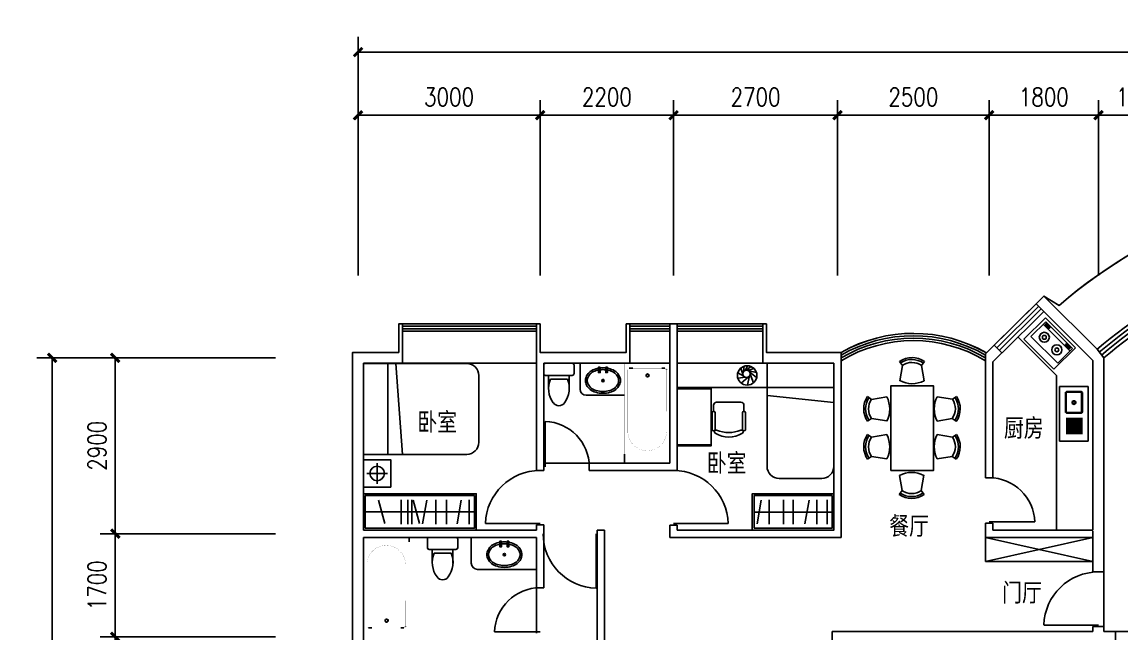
# Model space of a CAD drawing. Header units: millimetres. Extents: x 1064 to 41394, y 719 to 38162.
# Drawn here: x 1064 to 19189, y 28088 to 38162 of the extents above; entities that cross this region are included whole.
import ezdxf
from ezdxf.enums import TextEntityAlignment as Align

# ---------------------------------------------------------------- set-up
doc = ezdxf.new("R2010")
doc.units = ezdxf.units.MM
doc.linetypes.add('HIDDEN', pattern=[0.375, 0.25, -0.125])
for name, color, linetype in [('GROUND', 2, 'Continuous'), ('JJ', 6, 'Continuous'), ('PUB_DIM', 3, 'Continuous'), ('TEXT', 7, 'Continuous'), ('TOILET', 7, 'Continuous'), ('WALL', 4, 'Continuous'), ('WC', 10, 'Continuous'), ('WINDOW', 5, 'Continuous'), ('WINDOW_TEXT', 7, 'Continuous'), ('轮廓线', 240, 'Continuous')]:
    doc.layers.add(name, color=color, linetype=linetype)
doc.styles.add('-黑体', font='simhei.ttf')
doc.styles.add('DIM_FONT', font='SIMPLEX.shx', dxfattribs={"width": 0.8})
doc.styles.add('SIMPLEX', font='SIMPLEX.SHX')
doc.styles.get("Standard").update_dxf_attribs({"font": 'arial.ttf'})
doc.dimstyles.new('DIMN', dxfattribs={"dimtxt": 300, "dimasz": 1, "dimexe": 250, "dimexo": 300, "dimgap": 150, "dimtad": 1, "dimdec": 0, "dimdsep": 46, "dimtxsty": 'DIM_FONT', "dimblk": '_DIMX', "dimblk1": 'ARCHTICK', "dimblk2": 'ARCHTICK', "dimcen": 0.1, "dimclrt": 7, "dimadec": 0, "dimazin": 0, "dimtfac": 1, "dimtdec": 0, "dimtix": 1, "dimtmove": 2, "dimatfit": 3, "dimldrblk": '_DIMX', "dimfxl": 1, "dimtolj": 1, "dimtzin": 0, "dimarcsym": 0})

# ---------------------------------------------------------------- blocks, each defined once
blk = doc.blocks.new('_ARCHTICK')
at = {"color": 0, "linetype": 'ByBlock', "const_width": 0.15}
blk.add_lwpolyline([(-0.5, -0.5), (0.5, 0.5)], dxfattribs=at)
blk = doc.blocks.new('_DIMX')
at = {"const_width": 50}
blk.add_lwpolyline([(-70, -70), (70, 70)], dxfattribs=at)
blk = doc.blocks.new('*D100')
at = {"layer": 'DEFPOINTS', "color": 0, "transparency": 16777216}
for p in [(1561, 32625), (5542, 32625), (5542, 15025)]:
    blk.add_point(p, dxfattribs=at)
at = {"layer": 'PUB_DIM', "color": 0, "lineweight": -2, "transparency": 16777216}
for p, q in [((5242, 32625), (1311, 32625)), ((1561, 15026), (1561, 32624)), ((5242, 15025), (1311, 15025))]:
    blk.add_line(p, q, dxfattribs=at)
for p, rotation in [((1561, 32625), 90), ((1561, 15025), 270)]:
    blk.add_blockref('_DIMX', p, dxfattribs=dict(at, rotation=rotation))
at = {"layer": 'PUB_DIM', "color": 7, "transparency": 16777216, "insert": (1261, 23825), "char_height": 300, "attachment_point": 5, "rotation": 90, "style": 'DIM_FONT'}
blk.add_mtext('\\A1;17600', dxfattribs=at)
blk = doc.blocks.new('M_E4')
for p, q in [((670, -80), (670, -137)), ((670, -86), (670, -97)), ((670, -663), (670, -614))]:
    blk.add_line(p, q)
at = {"const_width": 1.5}
for points in [[(-750, -750), (-750, 0)], [(-750, 0), (750, 0)], [(750, 0), (750, -750)], [(608, -56), (640, -56)], [(670, -90), (670, -656)], [(670, -663), (670, -655)], [(750, -750), (-750, -750)]]:
    blk.add_lwpolyline(points, dxfattribs=at)
for points in [[(-399, -56, 0.930688), (-388, -693, 0.930688)], [(670, -86, 0.414214), (640, -56, 0.414214)], [(670, -90, 0.041784), (670, -85, 0.412615)], [(640, -693, 0.414214), (670, -663, 0.414214)]]:
    blk.add_lwpolyline(points, format="xyb", dxfattribs=at)
at = {"const_width": 1.5, "flags": 128}
for points in [[(-399, -56), (608, -56)], [(-399, -694), (645, -692)]]:
    blk.add_lwpolyline(points, dxfattribs=at)
for radius in [25, 23]:
    blk.add_circle((550, -381), radius)
blk.add_arc((640, -663), 30, 270, 280.176)
at = {"width": 0.8, "flags": 9}
for tag in ['XSIZE', 'YSIZE']:
    blk.add_attdef(tag, (0, 0), '', height=0.5, dxfattribs=at)
blk = doc.blocks.new('M_A2ZXL')
blk.add_line((-0.472, 0), (-0.472, -1))
blk.add_arc((-0.5, 0), 1, 271.6231, 0)
blk = doc.blocks.new('M_E24TTP')
at = {"layer": 'TOILET', "color": 7}
for p, q in [((-170, 200), (-170, 430)), ((170, 200), (170, 430)), ((-220, 200), (220, 200)), ((-140, 260), (140, 260)), ((-250, 30), (-250, 170)), ((220, 0), (-220, 0)), ((250, 170), (250, 30))]:
    blk.add_line(p, q, dxfattribs=at)
for centre, radius, start, end in [((227, 413), 398, 143.3619, 202.5495), ((0, 590), 110, 33.4509, 146.5491), ((-227, 413), 398, 337.4505, 36.6381), ((-220, 170), 30, 90, 180), ((220, 170), 30, 0, 90), ((-220, 30), 30, 180, 270), ((220, 30), 30, 270, 0)]:
    blk.add_arc(centre, radius, start, end, dxfattribs=at)
at = {"style": 'DIM_FONT', "width": 0.8, "flags": 9}
for tag in ['XSIZE', 'YSIZE']:
    blk.add_attdef(tag, (0, 0), '', height=0.5, dxfattribs=at)
blk = doc.blocks.new('_E6GUL')
at = {"layer": 'WC'}
for points in [[(-0.75, 2.03, 0.026429), (-1.19, 1.93, 0.082314), (-2.12, 1.48, 0.114383), (-2.69, 0.76, 0.13438), (-2.9, 0, 0.13438), (-2.69, -0.76, 0.114383), (-2.12, -1.48, 0.082314), (-1.19, -1.93, 0.07067), (0, -2.1, 0.07067), (1.19, -1.93, 0.082314), (2.12, -1.48, 0.114383), (2.69, -0.76, 0.13438), (2.9, 0, 0.137198)], [(0.45, 2.08, 0.026396), (0, 2.1, 0.026396), (-0.45, 2.08, 0.082314)], [(2.9, 0, 0.13438), (2.69, 0.76, 0.114383), (2.12, 1.48, 0.082314), (1.19, 1.93, 0.026429), (0.75, 2.03, 0.027051)], [(-0.75, 1.73, 0.023054), (-1.11, 1.64, 0.082314), (-1.95, 1.24, 0.115519), (-2.43, 0.61, 0.13438), (-2.6, 0, 0.13438), (-2.43, -0.61, 0.115519), (-1.95, -1.24, 0.082314), (-1.11, -1.64, 0.07067), (0, -1.8, 0.07067), (1.11, -1.64, 0.082314), (1.95, -1.24, 0.115519), (2.43, -0.61, 0.13438), (2.6, 0, 0.137558)], [(0.45, 1.77, 0.028399), (0, 1.8, 0.028399), (-0.45, 1.77, 0.082314)], [(2.6, 0, 0.13438), (2.43, 0.61, 0.115519), (1.95, 1.24, 0.082314), (1.11, 1.64, 0.023054), (0.75, 1.73, 0.029229)]]:
    blk.add_lwpolyline(points, format="xyb", dxfattribs=at)
for points in [[(-0.45, 2.2), (-0.75, 2.2), (-0.75, 1.3), (-0.45, 1.3)], [(0.75, 2.2), (0.45, 2.2), (0.45, 1.3), (0.75, 1.3)]]:
    blk.add_lwpolyline(points, close=True, dxfattribs=at)
for radius in [0.2, 0.1]:
    blk.add_circle((0, 0), radius, dxfattribs=at)
at = {"style": 'DIM_FONT', "width": 0.8, "flags": 9}
for tag in ['YSIZE', 'XSIZE']:
    blk.add_attdef(tag, (0, 0), '', height=0.5, dxfattribs=at)
blk = doc.blocks.new('_C18POR')
at = {"layer": 'JJ'}
for p, q in [((0, 0), (0, 1500)), ((0, 1500), (1700, 1500)), ((400, 0), (400, 1500)), ((533, 1500), (644, 0)), ((1900, 200), (1900, 1300)), ((0, 0), (1700, 0))]:
    blk.add_line(p, q, dxfattribs=at)
for centre, start, end in [((1700, 1300), 0, 90), ((1700, 200), 270, 0)]:
    blk.add_arc(centre, 200, start, end, dxfattribs=at)
at = {"style": 'DIM_FONT', "width": 0.8, "flags": 9}
for tag in ['XSIZE', 'YSIZE']:
    blk.add_attdef(tag, (0, 0), '', height=0.5, dxfattribs=at)
blk = doc.blocks.new('_C4CHW')
at = {"layer": 'JJ'}
blk.add_blockref('_C18POR', (0, 0), dxfattribs=at)
at = {"style": 'DIM_FONT', "width": 0.8, "flags": 9}
for tag in ['XSIZE', 'YSIZE']:
    blk.add_attdef(tag, (0, 0), '', height=0.5, dxfattribs=at)
blk = doc.blocks.new('_C4COF')
at = {"layer": 'WALL'}
blk.add_blockref('_C4CHW', (0, 0), dxfattribs=at)
at = {"style": 'DIM_FONT', "width": 0.8, "flags": 9}
for tag in ['XSIZE', 'YSIZE']:
    blk.add_attdef(tag, (0, 0), '', height=0.5, dxfattribs=at)
blk = doc.blocks.new('_C2GBH')
at = {"layer": 'JJ'}
for p, q in [((-225, -55), (-225, -395)), ((-395, -225), (-55, -225))]:
    blk.add_line(p, q, dxfattribs=at)
blk.add_lwpolyline([(-450, 0), (-450, -450), (0, -450), (0, 0)], close=True, dxfattribs=at)
blk.add_circle((-225, -225), 120, dxfattribs=at)
at = {"style": 'DIM_FONT', "width": 0.8, "flags": 9}
for tag in ['XSIZE', 'YSIZE']:
    blk.add_attdef(tag, (0, 0), '', height=0.5, dxfattribs=at)
blk = doc.blocks.new('_C5HQH')
at = {"layer": 'JJ'}
for p, q in [((0, 1096), (1700, 1096)), ((0, -4), (0, 1096)), ((400, -4), (400, 1096)), ((533, 1096), (644, -4)), ((1900, 196), (1900, 896)), ((0, -4), (1700, -4))]:
    blk.add_line(p, q, dxfattribs=at)
for centre, start, end in [((1700, 896), 0, 90), ((1700, 196), 270, 0)]:
    blk.add_arc(centre, 200, start, end, dxfattribs=at)
at = {"style": 'DIM_FONT', "width": 0.8, "flags": 9}
for tag in ['XSIZE', 'YSIZE']:
    blk.add_attdef(tag, (0, 0), '', height=0.5, dxfattribs=at)
blk = doc.blocks.new('M_C18')
at = {"linetype": 'Continuous'}
for p, q in [((-565, 349), (-565, -348)), ((595, 349), (595, -348))]:
    blk.add_line(p, q, dxfattribs=at)
blk.add_lwpolyline([(-582, -348), (-582, 352), (618, 352), (618, -348)], close=True, dxfattribs=at)
at = {"width": 0.8, "flags": 9}
for tag in ['XSIZE', 'YSIZE']:
    blk.add_attdef(tag, (0, 0), '', height=0.5, dxfattribs=at)
blk = doc.blocks.new('M_C5')
for p, q in [((-54, -14), (-154, 45)), ((-71, 21), (-106, 120)), ((-60, 63), (-50, 152)), ((-28, 86), (7, 160)), ((-9, 88), (59, 149)), ((12, 83), (112, 114)), ((26, 75), (152, 50)), ((42, 53), (156, -35)), ((48, 21), (102, -123)), ((-26, -30), (-153, -47)), ((14, -26), (-99, -126)), ((41, -2), (5, -160))]:
    blk.add_line(p, q)
for centre, radius in [((0, 0), 160), ((-11, 28), 60)]:
    blk.add_circle(centre, radius)
at = {"width": 0.8, "flags": 9}
for tag in ['XSIZE', 'YSIZE']:
    blk.add_attdef(tag, (0, 0), '', height=0.5, dxfattribs=at)
blk = doc.blocks.new('M_C32CXI')
for p, q in [((-188, 275), (87, 275)), ((87, 225), (-188, 225)), ((212, 250), (112, 250)), ((262, 200), (262, -200)), ((-188, -225), (87, -225)), ((87, -275), (-188, -275)), ((212, -250), (112, -250))]:
    blk.add_line(p, q)
for centre, radius, start, end in [((111, 0), 426, 148.1092, 211.8908), ((-227, 210), 28.1, 338.7607, 148.1092), ((314, 0), 552, 158.7607, 201.2393), ((-188, 250), 25, 90, 270), ((87, 250), 25, 270, 90), ((212, 200), 50, 0, 90), ((-227, -210), 28.1, 211.8908, 21.2393), ((-188, -250), 25, 90, 270), ((87, -250), 25, 270, 90), ((212, -200), 50, 270, 0)]:
    blk.add_arc(centre, radius, start, end)
at = {"width": 0.8, "flags": 9}
for tag in ['XSIZE', 'YSIZE']:
    blk.add_attdef(tag, (0, 0), '', height=0.5, dxfattribs=at)
blk = doc.blocks.new('M_B0OPK')
for p, q in [((-0.5, 0.5), (0.5, 0.5)), ((0.5, 0.167), (-0.5, 0.167)), ((0.5, -0.167), (-0.5, -0.167)), ((-0.5, -0.5), (0.5, -0.5))]:
    blk.add_line(p, q)
blk = doc.blocks.new('_E9EKO')
at = {"layer": 'WC', "linetype": 'Continuous'}
for p, q in [((-700, 0), (-700, 500)), ((-700, 500), (0, 500)), ((0, 500), (0, 0)), ((0, 0), (-700, 0))]:
    blk.add_line(p, q, dxfattribs=at)
at = {"layer": 'WC'}
for p, q in [((-673, 387), (-673, 44)), ((-51, 387), (-673, 387)), ((-51, 44), (-51, 387)), ((-673, 100), (-51, 100)), ((-673, 44), (-51, 44)), ((-641, 78), (-641, 66)), ((-630, 68), (-630, 52)), ((-566, 68), (-630, 68)), ((-630, 52), (-566, 52)), ((-566, 52), (-566, 68)), ((-549, 77), (-549, 66)), ((-168, 78), (-168, 66)), ((-157, 68), (-157, 52)), ((-93, 68), (-157, 68)), ((-157, 52), (-93, 52)), ((-93, 52), (-93, 68)), ((-76, 77), (-76, 66))]:
    blk.add_line(p, q, dxfattribs=at)
for points in [[(-549, 77, 0.259034), (-551, 80, 0.076276), (-563, 85, 0.036515), (-576, 88, 0.026615), (-595, 89, 0.026615), (-614, 88, 0.036515), (-627, 85, 0.076276), (-639, 80, 0.259034), (-641, 77, 0.078462), (-641, 76, 0.056762)], [(-549, 66, 0.259034), (-551, 70, 0.076276), (-563, 75, 0.036515), (-576, 77, 0.026615), (-595, 78, 0.026615), (-614, 77, 0.036515), (-627, 75, 0.076276), (-639, 70, 0.259034), (-641, 66, 0.259034), (-639, 63, 0.056762), (-630, 59, 0.036515)], [(-566, 57, 0.008736), (-563, 58, 0.076276), (-551, 63, 0.259034), (-549, 66, 0.259034)], [(-76, 77, 0.259034), (-78, 80, 0.076276), (-90, 85, 0.036515), (-103, 88, 0.026615), (-122, 89, 0.026615), (-141, 88, 0.036515), (-154, 85, 0.076276), (-166, 80, 0.259034), (-168, 77, 0.078462), (-168, 76, 0.056762)], [(-76, 66, 0.259034), (-78, 70, 0.076276), (-90, 75, 0.036515), (-103, 77, 0.026615), (-122, 78, 0.026615), (-141, 77, 0.036515), (-154, 75, 0.076276), (-166, 70, 0.259034), (-168, 66, 0.259034), (-166, 63, 0.056762), (-157, 59, 0.036515)], [(-93, 57, 0.008736), (-90, 58, 0.076276), (-78, 63, 0.259034), (-76, 66, 0.259034)]]:
    blk.add_lwpolyline(points, format="xyb", dxfattribs=at)
at = {"layer": 'WC', "linetype": 'Continuous'}
for centre, radius in [((-508, 241), 82.5), ((-508, 241), 31.6), ((-216, 241), 82.5), ((-216, 241), 31.6)]:
    blk.add_circle(centre, radius, dxfattribs=at)
at = {"style": 'DIM_FONT', "width": 0.8, "flags": 9}
for tag in ['XSIZE', 'YSIZE']:
    blk.add_attdef(tag, (0, 0), '', height=0.5, dxfattribs=at)
blk = doc.blocks.new('_E8EJY')
at = {"layer": 'WC', "linetype": 'Continuous'}
for p, q in [((-900, 471), (0, 471)), ((-900, 0), (-900, 471)), ((0, 471), (0, 0)), ((-900, 0), (0, 0))]:
    blk.add_line(p, q, dxfattribs=at)
at = {"layer": 'WC', "linetype": 'HIDDEN'}
blk.add_line((-900, 471), (-900, 171), dxfattribs=at)
at = {"layer": 'WC'}
for p, q in [((-801, 363), (-804, 361)), ((-797, 363), (-801, 363)), ((-797, 363), (-484, 363)), ((-387, 367), (-114, 367)), ((-808, 353), (-809, 351)), ((-809, 120), (-809, 351)), ((-807, 357), (-808, 353)), ((-804, 361), (-807, 357)), ((-472, 351), (-472, 120)), ((-387, 339), (-114, 339)), ((-387, 317), (-114, 317)), ((-387, 289), (-114, 289)), ((-387, 267), (-114, 267)), ((-387, 239), (-114, 239)), ((-387, 217), (-114, 217)), ((-387, 189), (-114, 189)), ((-484, 108), (-797, 108)), ((-387, 167), (-114, 167)), ((-387, 139), (-114, 139)), ((-387, 117), (-114, 117))]:
    blk.add_line(p, q, dxfattribs=at)
blk.add_lwpolyline([(-803, 376), (-478, 376), (-460, 357), (-460, 114), (-478, 96), (-803, 96), (-820, 114), (-820, 357)], close=True, dxfattribs=at)
for points in [[(-472, 351), (-473, 355), (-475, 359), (-478, 362), (-482, 363), (-484, 363)], [(-666, 236), (-665, 225), (-659, 216), (-652, 209), (-642, 206), (-632, 206), (-622, 209), (-614, 216), (-609, 225), (-607, 236), (-609, 246), (-614, 255), (-622, 262), (-632, 266), (-642, 266), (-652, 262), (-659, 255), (-665, 246), (-666, 236)], [(-656, 236), (-655, 229), (-651, 223), (-646, 219), (-640, 216), (-633, 216), (-627, 219), (-622, 223), (-619, 229), (-618, 236), (-619, 242), (-622, 248), (-627, 253), (-633, 255), (-640, 255), (-646, 253), (-651, 248), (-655, 242), (-656, 236)], [(-809, 120), (-808, 116), (-806, 112), (-803, 109), (-799, 108), (-797, 108)], [(-484, 108), (-480, 109), (-476, 111), (-474, 114), (-472, 118), (-472, 120)]]:
    blk.add_lwpolyline(points, dxfattribs=at)
at = {"style": 'DIM_FONT', "width": 0.8, "flags": 9}
for tag in ['XSIZE', 'YSIZE']:
    blk.add_attdef(tag, (0, 0), '', height=0.5, dxfattribs=at)
blk = doc.blocks.new('_C12HYY')
at = {"layer": 'JJ'}
for p, q in [((-121, 174), (-185, 221)), ((-121, 174), (130, 212)), ((-126, -142), (-193, -187)), ((-126, -142), (123, -188))]:
    blk.add_line(p, q, dxfattribs=at)
for centre, radius, start, end in [((102, 12), 356, 143.9219, 214.0241), ((102, 12), 326, 143.9219, 214.0241), ((-249, 18), 425, 330.9005, 27.0455), ((102, 12), 276, 143.9219, 214.0241)]:
    blk.add_arc(centre, radius, start, end, dxfattribs=at)
at = {"style": 'DIM_FONT', "width": 0.8, "flags": 9}
for tag in ['XSIZE', 'YSIZE']:
    blk.add_attdef(tag, (-24, 18), '', height=0.5, rotation=356.9059, dxfattribs=at)
for tag in ['XSIZE', 'YSIZE']:
    blk.add_attdef(tag, (0, 0), '', height=0.5, dxfattribs=at)
blk = doc.blocks.new('_C11DKQ')
at = {"layer": 'JJ'}
for p, q in [((-1166, 312), (-1212, 377)), ((-849, 313), (-804, 379)), ((-541, 312), (-587, 377)), ((-224, 313), (-179, 379)), ((-1166, 312), (-1207, 62)), ((-849, 313), (-807, 63)), ((-541, 312), (-582, 62)), ((-224, 313), (-182, 63)), ((332, -194), (82, -153)), ((332, -194), (397, -148)), ((333, -511), (83, -553)), ((333, -511), (399, -556))]:
    blk.add_line(p, q, dxfattribs=at)
blk.add_lwpolyline([(-1400, -700), (0, -700), (0, 0), (-1400, 0)], close=True, dxfattribs=at)
for centre, radius, start, end in [((-1007, 87), 356, 55.1246, 125.2269), ((-1007, 87), 326, 55.1246, 125.2269), ((-1007, 87), 276, 55.1246, 125.2269), ((-382, 87), 356, 55.1246, 125.2269), ((-382, 87), 326, 55.1246, 125.2269), ((-382, 87), 276, 55.1246, 125.2269), ((-1008, 438), 425, 242.1033, 298.2483), ((-383, 438), 425, 242.1033, 298.2483), ((458, -352), 425, 152.1033, 208.2483), ((107, -353), 326, 325.1246, 35.2269), ((107, -353), 356, 325.1246, 35.2269), ((107, -353), 276, 325.1246, 35.2269)]:
    blk.add_arc(centre, radius, start, end, dxfattribs=at)
at = {"layer": 'JJ', "xscale": -1}
for p, rotation in [((-1604, -344), 178.7972248939161), ((-1021, -894), 268.7972248939161), ((-396, -894), 268.7972248939161)]:
    blk.add_blockref('_C12HYY', p, dxfattribs=dict(at, rotation=rotation))
at = {"style": 'DIM_FONT', "width": 0.8, "flags": 9}
for tag in ['XSIZE', 'YSIZE']:
    blk.add_attdef(tag, (0, 0), '', height=0.5, dxfattribs=at)

msp = doc.modelspace()

# ---------------------------------------------------------------- linework, layer by layer
at = {"layer": 'GROUND'}
for p, q in [((10410.9, 30886.4), (9660.9, 30886.4)), ((18890.9, 28195.2), (18890.9, 29095.2)), ((9540.9, 28835.1), (9540.9, 28085.1)), ((19080.3, 28115.1), (19980.3, 28115.1))]:
    msp.add_line(p, q, dxfattribs=at)
at = {"layer": 'JJ'}
for p, q in [((18110.9, 32331.2), (17476.3, 32965.7)), ((7330.9, 32535.1), (9540.9, 32535.1)), ((10260.3, 32107.8), (10260.3, 32535.1)), ((18110.9, 32331.2), (18110.9, 29785.1)), ((13340.9, 32135.1), (11860.9, 32135.1)), ((10990.9, 32007.8), (10360.3, 32007.8)), ((10990.9, 31035.1), (10990.9, 30886.4)), ((7044, 29891.9), (6940.5, 30278.3)), ((7314.3, 29885.1), (7314.3, 30285.1)), ((7419.1, 29885.1), (7419.1, 30285.1)), ((7487.4, 29885.1), (7487.4, 30285.1)), ((7613.3, 29891.9), (7509.8, 30278.3)), ((7663.5, 29886.7), (7733, 30280.6)), ((7883.6, 29885.1), (7883.6, 30285.1)), ((8056.7, 29885.1), (8056.7, 30285.1)), ((8232.8, 29886.7), (8302.3, 30280.6)), ((8432.8, 29885.1), (8432.8, 30285.1)), ((13175.5, 29886.7), (13245, 30280.6)), ((13375.6, 29885.1), (13375.6, 30285.1)), ((13613.6, 29885.1), (13613.6, 30285.1)), ((13771.9, 29885.1), (13771.9, 30285.1)), ((13962.8, 29886.7), (14032.3, 30280.6)), ((14162.8, 29885.1), (14162.8, 30285.1)), ((14332.1, 29885.1), (14332.1, 30285.1)), ((8518.8, 30085.1), (6720.9, 30085.1)), ((13125.8, 30081.4), (14410.9, 30081.4)), ((7440.9, 29592.5), (7440.9, 29665.1)), ((8467.7, 29237.8), (8467.7, 29665.1)), ((16940.9, 29265.1), (16940.9, 29665.1)), ((16940.9, 29265.1), (18710.9, 29665.1)), ((16940.9, 29665.1), (18710.9, 29265.1)), ((16940.9, 29265.1), (18710.9, 29265.1)), ((9540.9, 29137.8), (8567.7, 29137.8))]:
    msp.add_line(p, q, dxfattribs=at)
for points in [[(6690.9, 29785.1), (6690.9, 30385.1), (8548.8, 30385.1), (8548.8, 29785.1)], [(6720.9, 29815.1), (6720.9, 30355.1), (8518.8, 30355.1), (8518.8, 29815.1)], [(13095.8, 29785.1), (13095.8, 30385.1), (14440.9, 30385.1), (14440.9, 29785.1)], [(13125.8, 29815.1), (13125.8, 30355.1), (14410.9, 30355.1), (14410.9, 29815.1)]]:
    msp.add_lwpolyline(points, close=True, dxfattribs=at)
for centre in [(10360.3, 32107.8), (8567.7, 29237.8)]:
    msp.add_arc(centre, 100, 180, 270, dxfattribs=at)
at = {"layer": 'WALL'}
for p, q in [((17901.2, 33644), (17773.9, 33517.9)), ((18778.8, 32766.1), (17901.2, 33644)), ((17900.6, 33390), (17773.9, 33517.9)), ((18710.9, 32579.7), (17900.6, 33390)), ((7270.9, 32715.1), (7270.9, 33185.1)), ((7270.9, 33185.1), (7330.9, 33185.1)), ((7330.9, 32535.1), (7330.9, 33185.1)), ((9540.9, 33185.1), (9540.9, 30769.3)), ((9540.9, 33185.1), (9600.9, 33185.1)), ((9600.9, 32715.1), (9600.9, 33185.1)), ((11020.9, 32715.1), (11020.9, 33185.1)), ((11020.9, 33185.1), (11080.9, 33185.1)), ((11080.9, 32535.1), (11080.9, 33185.1)), ((11740.9, 30886.4), (11740.9, 33185.1)), ((11860.9, 33185.1), (11740.9, 33185.1)), ((11860.9, 30766.4), (11860.9, 33185.1)), ((13270.9, 32535.1), (13270.9, 33185.1)), ((13330.9, 33185.1), (13270.9, 33185.1)), ((13330.9, 32715.1), (13330.9, 33185.1)), ((17084.8, 32835), (16942.2, 32693.6)), ((17211.5, 32707.2), (17084.8, 32835)), ((6510.9, 27965.1), (6510.9, 32715.1)), ((6510.9, 32715.1), (7270.9, 32715.1)), ((9540.9, 32715.1), (9540.9, 32715.1)), ((9600.9, 32715.1), (11020.9, 32715.1)), ((13330.9, 32715.1), (14560.9, 32715.1)), ((14560.9, 32715.1), (14560.9, 29665.1)), ((16940.9, 32692.4), (16940.9, 30648.4)), ((17211.5, 32707.2), (17060.9, 32557.9)), ((18890.9, 32625.1), (18778.5, 32766.5)), ((18890.9, 32625.1), (18890.9, 29095.2)), ((6690.9, 32535.1), (7330.9, 32535.1)), ((6690.9, 29785.1), (6690.9, 32535.1)), ((9660.9, 32535.1), (9660.9, 30886.4)), ((9660.9, 32535.1), (11080.9, 32535.1)), ((13270.9, 32535.1), (14440.9, 32535.1)), ((14440.9, 32535.1), (14440.9, 29785.1)), ((17060.9, 32557.9), (17060.9, 30648.4)), ((18710.9, 32579.7), (18710.9, 29785.1)), ((9660.9, 30886.4), (9660.9, 30766.4)), ((11740.9, 30886.4), (10410.9, 30886.4)), ((10410.9, 30886.4), (10410.9, 30766.4)), ((9540.9, 30769.3), (9660.9, 30769.3)), ((11740.9, 30766.4), (10410.9, 30766.4)), ((11740.9, 30766.4), (11860.9, 30766.4)), ((16940.9, 30648.4), (17060.9, 30648.4)), ((6690.9, 29785.1), (9540.9, 29785.1)), ((9540.9, 29869.3), (9540.9, 29785.1)), ((9540.9, 29869.3), (9660.9, 29869.3)), ((9660.9, 29869.3), (9660.9, 29785.1)), ((9660.9, 29785.1), (9660.9, 29665.1)), ((10660.9, 29785.1), (10540.9, 29785.1)), ((10540.9, 29785.1), (10540.9, 29665.1)), ((10660.9, 29785.1), (10660.9, 24385.1)), ((11740.9, 29665.1), (11740.9, 29866.4)), ((11740.9, 29866.4), (11860.9, 29866.4)), ((11860.9, 29785.1), (11860.9, 29866.4)), ((14440.9, 29785.1), (11860.9, 29785.1)), ((16940.9, 29898.4), (16940.9, 29665.1)), ((16940.9, 29898.4), (17060.9, 29898.4)), ((17060.9, 29898.4), (17060.9, 29785.1)), ((17060.9, 29785.1), (18710.9, 29785.1)), ((18710.9, 29765.1), (18710.9, 29095.2)), ((6690.9, 27965.1), (6690.9, 29665.1)), ((6690.9, 29665.1), (9540.9, 29665.1)), ((9540.9, 29665.1), (9540.9, 28835.1)), ((9660.9, 29665.1), (9660.9, 28835.1)), ((10540.9, 29665.1), (10540.9, 24235.1)), ((14560.9, 29665.1), (11740.9, 29665.1)), ((16940.9, 29665.1), (18710.9, 29665.1)), ((18890.9, 29095.2), (18710.9, 29095.2)), ((9540.9, 28835.1), (9660.9, 28835.1)), ((14410.9, 28115.1), (14410.9, 24415.1)), ((18710.9, 28115.1), (14410.9, 28115.1)), ((18890.9, 28195.2), (18710.9, 28195.2)), ((18710.9, 28195.2), (18710.9, 28115.1)), ((18890.9, 28195.2), (18890.9, 28115.1)), ((19080.3, 28115.1), (18890.9, 28115.1)), ((19080.3, 27935.1), (19080.3, 28115.1))]:
    msp.add_line(p, q, dxfattribs=at)
at = {"layer": 'WINDOW'}
for p, q in [((7330.9, 33185.1), (9570.9, 33185.1)), ((11080.9, 33185.1), (11740.9, 33185.1)), ((11860.9, 33185.1), (13270.9, 33185.1)), ((7330.9, 33145.1), (9540.9, 33145.1)), ((7330.9, 33105.1), (9540.9, 33105.1)), ((7330.9, 33065.1), (9540.9, 33065.1)), ((11080.9, 33145.1), (11740.9, 33145.1)), ((11080.9, 33105.1), (11740.9, 33105.1)), ((11080.9, 33065.1), (11740.9, 33065.1)), ((11860.9, 33145.1), (13270.9, 33145.1)), ((11860.9, 33105.1), (13270.9, 33105.1)), ((11860.9, 33065.1), (13270.9, 33065.1)), ((11080.9, 32535.1), (11740.9, 32535.1)), ((13270.9, 32535.1), (11860.9, 32535.1))]:
    msp.add_line(p, q, dxfattribs=at)
for centre, radius, start, end in [((23800.9, 26883.3), 8692.4, 49.01611, 130.53479), ((23800.9, 26883.3), 7734.9, 113.55541, 130.53479), ((23800.9, 26883.3), 7674.9, 113.57871, 130.53479), ((23800.9, 26883.3), 7614.9, 113.60238, 130.53479), ((23800.9, 26883.3), 7554.9, 113.62642, 130.53479), ((15750.9, 30615.2), 2413.6, 60.06146, 119.54089), ((15750.9, 30615.2), 2373.6, 59.91183, 120.08988), ((15750.9, 30615.2), 2333.6, 59.34075, 120.661), ((15750.9, 30615.2), 2293.6, 58.74911, 121.25269)]:
    msp.add_arc(centre, radius, start, end, dxfattribs=at)
at = {"layer": '轮廓线'}
msp.add_lwpolyline([(6510.9, 27965.1), (6510.9, 32715.1), (7270.9, 32715.1), (7270.9, 33185.1), (9600.9, 33185.1), (9600.9, 32715.1), (11020.9, 32715.1), (11020.9, 33185.1), (13330.9, 33185.1), (13330.9, 32715.1), (14560.9, 32715.1, -0.2655162), (16955.5, 32706.8), (17901.2, 33644), (18151.6, 33489.6, -0.178734), (23800.9, 35575.7, -0.178734)], format="xyb", dxfattribs=at)

# ---------------------------------------------------------------- block references
at = {"layer": 'JJ'}
for name, p, rotation in [('_E9EKO', (17926.7, 33286.3), 135.0000000001365), ('M_E24TTP', (9910.9, 32535.1), 180), ('M_E4', (10990.9, 31785.1), 90), ('_E8EJY', (18160.9, 31250.8), 269.9999999998635), ('M_C32CXI', (12709.6, 31632), 90), ('_C2GBH', (6690.9, 30494.7), 179.9999999998636), ('M_E24TTP', (7994.7, 29665.1), 180)]:
    msp.add_blockref(name, p, dxfattribs=dict(at, rotation=rotation))
at = {"layer": 'JJ', "xscale": -1}
for name, p, rotation in [('_C11DKQ', (16080.6, 32165.5), 270.0000000001365), ('_C5HQH', (14436.8, 32535.1), 90.00000000013638), ('M_E4', (6690.9, 28842.5), 90)]:
    msp.add_blockref(name, p, dxfattribs=dict(at, rotation=rotation))
at = {"layer": 'JJ'}
for name, p in [('_C4COF', (6690.9, 31033)), ('M_C5', (13012.5, 32334.4))]:
    msp.add_blockref(name, p, dxfattribs=at)
at = {"layer": 'JJ', "xscale": -0.8, "yscale": 0.8, "zscale": 0.8, "rotation": 270}
msp.add_blockref('M_C18', (12139.5, 31640.3), dxfattribs=at)
at = {"layer": 'WC', "xscale": 100, "yscale": 100, "zscale": 100, "rotation": 359.9999999998636}
for p in [(10636.2, 32250.8), (9011.9, 29380.8)]:
    msp.add_blockref('_E6GUL', p, dxfattribs=at)
at = {"layer": 'WINDOW'}
for name, p, xscale, yscale, zscale, rotation in [('M_B0OPK', (17492.7, 33112.5), 970.0911966820252, 179.9999993592456, 970.0911966820252, 44.740255153), ('M_A2ZXL', (10035.9, 30826.4), -750, 750, 750, 180), ('M_A2ZXL', (9600.9, 30319.3), -900, 900, 900, 270), ('M_A2ZXL', (11800.9, 30316.4), -900, -900, 900, 270), ('M_A2ZXL', (17000.9, 30273.4), 750, 750, 750, 90), ('M_A2ZXL', (18800.9, 28645.2), -900, 900, 900, 270), ('M_A2ZXL', (9600.9, 28460.1), -750, 750, 750, 270)]:
    msp.add_blockref(name, p, dxfattribs=dict(at, xscale=xscale, yscale=yscale, zscale=zscale, rotation=rotation))
at = {"layer": 'WINDOW', "xscale": -900, "yscale": 900, "zscale": 900}
msp.add_blockref('M_A2ZXL', (10100.9, 29725.1), dxfattribs=at)

# ---------------------------------------------------------------- texts
at = {"layer": 'TEXT', "style": '-黑体', "width": 0.8}
for s, p in [('卧室', (7578.5, 31420.1)), ('厨房', (17243, 31321.7)), ('卧室', (12347.5, 30743.9)), ('餐厅', (15353.3, 29706.2)), ('门厅', (17214, 28606.4))]:
    msp.add_text(s, height=300, dxfattribs=at).set_placement(p)
at = {"layer": 'WINDOW_TEXT', "style": 'SIMPLEX', "flags": 9}
msp.add_attdef('A', text='', height=1, rotation=179.97379, dxfattribs=at).set_placement((15752.2, 32662.4), align=Align.MIDDLE)

# ---------------------------------------------------------------- dimensions: what is measured, and where the dimension line sits
at = {"layer": 'PUB_DIM'}
for base, p1, p2 in [((41000.9, 37665.1), (6600.9, 33684.1), (41000.9, 33684.1)), ((9600.9, 36625.1), (6600.9, 33684.1), (9600.9, 33684.1)), ((11800.9, 36625.1), (9600.9, 33684.1), (11800.9, 33684.1)), ((14500.9, 36625.1), (11800.9, 33684.1), (14500.9, 33684.1)), ((17000.9, 36625.1), (14500.9, 33684.1), (17000.9, 33684.1)), ((18800.9, 36625.1), (17000.9, 33684.1), (18800.9, 33684.1)), ((20200.9, 36625.1), (18800.9, 33684.1), (20200.9, 33684.1))]:
    msp.add_linear_dim(base=base, p1=p1, p2=p2, dimstyle='DIMN', dxfattribs=at).render()
dim = msp.add_linear_dim(base=(1560.9, 32625.1), p1=(5541.9, 15025.1), p2=(5541.9, 32625.1), angle=90, dimstyle='DIMN', dxfattribs=at)
dim.commit()
dim.dimension.update_dxf_attribs({"geometry": '*D100', "text_midpoint": (1260.9, 23825.1)})
for base, p1, p2 in [((2600.9, 32625.1), (5541.9, 29725.1), (5541.9, 32625.1)), ((2600.9, 29725.1), (5541.9, 28025.1), (5541.9, 29725.1)), ((2600.9, 28025.1), (5541.9, 24325.1), (5541.9, 28025.1))]:
    msp.add_linear_dim(base=base, p1=p1, p2=p2, angle=90, dimstyle='DIMN', dxfattribs=at).render()

doc.saveas('drawing.dxf')
